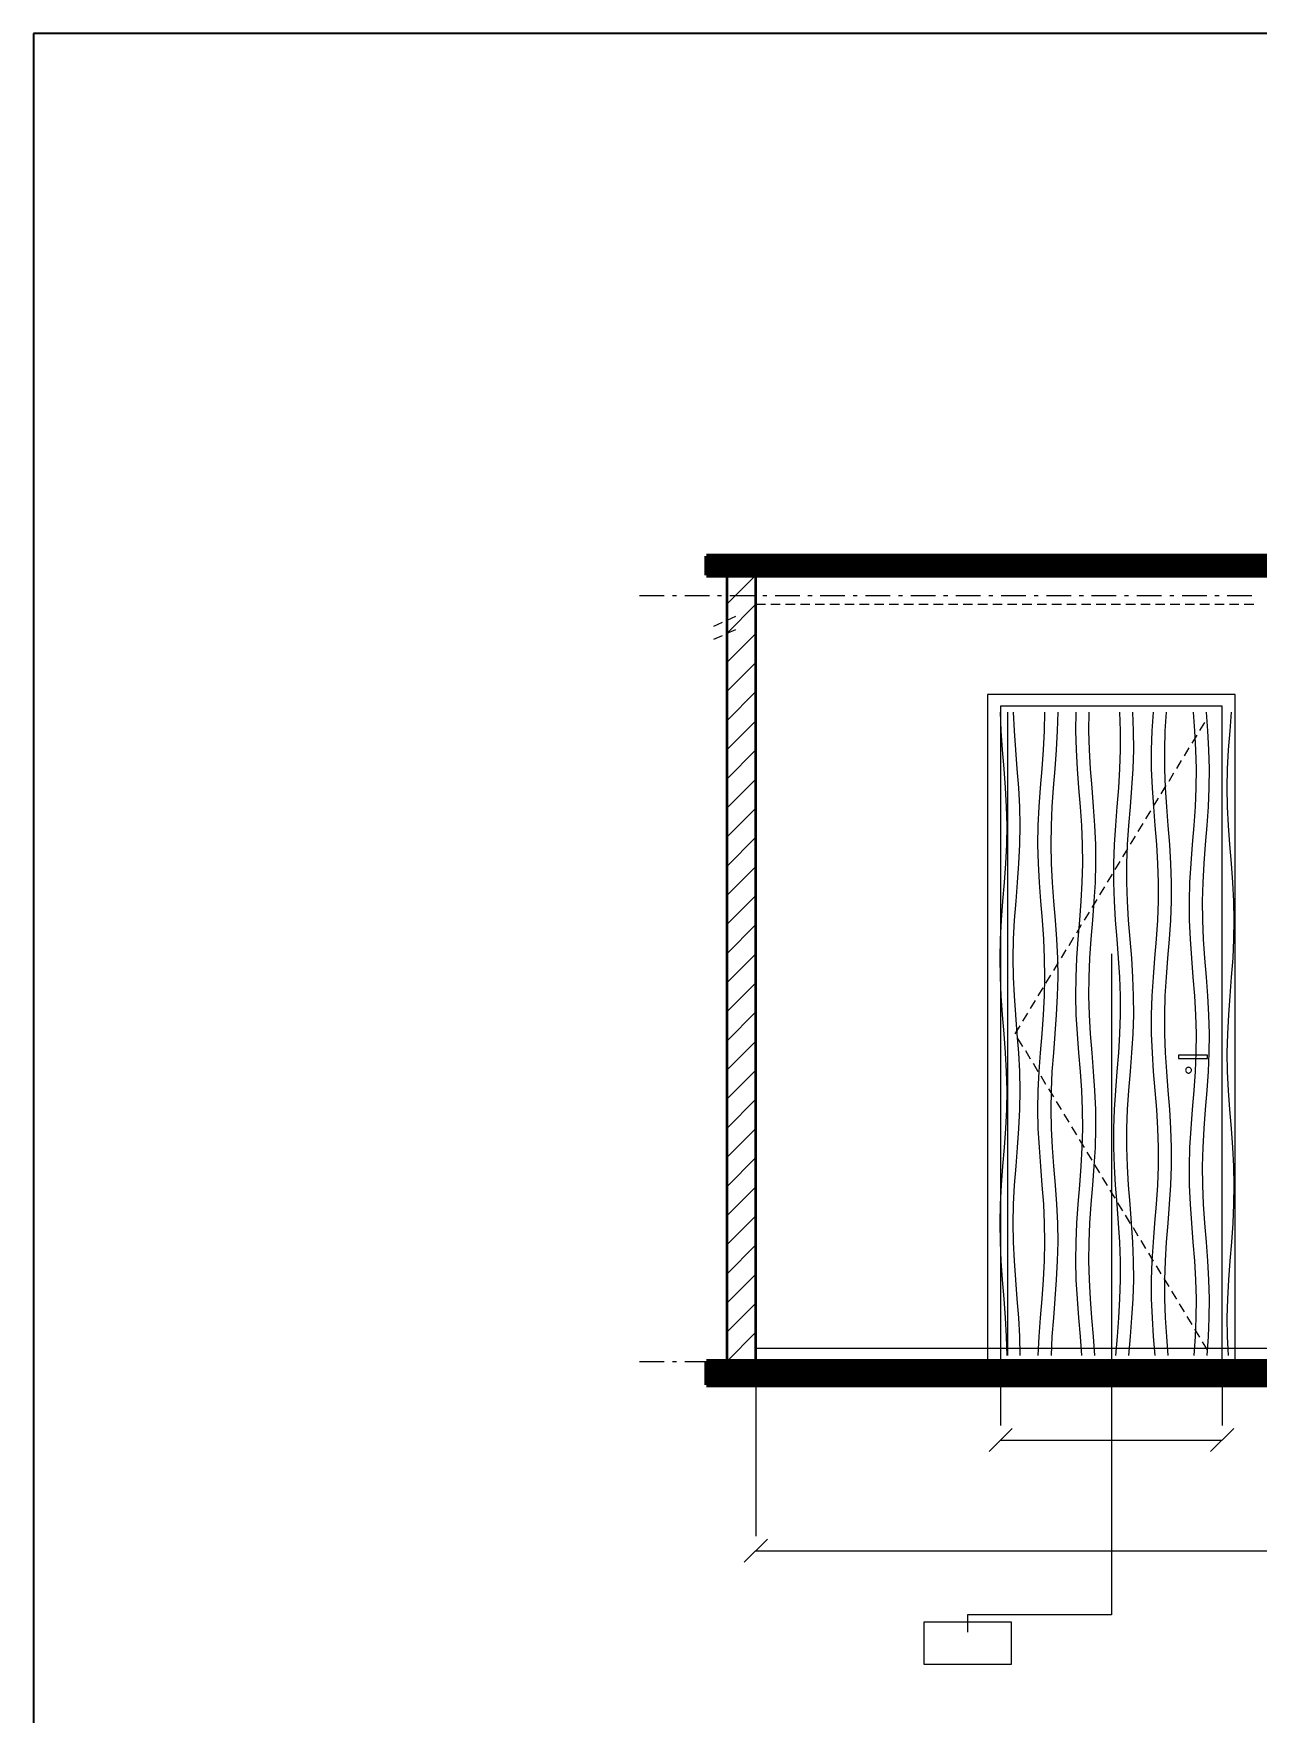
# Model space of a CAD drawing. Header units: millimetres. Extents: x -39780 to 216580, y 220 to 11660.
# Drawn here: x 120220 to 124418, y 5894 to 11660 of the extents above; entities that cross this region are included whole.
import ezdxf

# ---------------------------------------------------------------- set-up
doc = ezdxf.new("R2010")
doc.units = ezdxf.units.MM
for name, color, linetype, lineweight in [('AXIS', 8, 'CONTINUOUS', 9), ('BAND', 7, 'CONTINUOUS', 60), ('DETAIL', 7, 'CONTINUOUS', 18), ('DIM', 7, 'CONTINUOUS', 13), ('FRAME', 7, 'CONTINUOUS', 25), ('HATCH', 8, 'CONTINUOUS', 9), ('OPEN', 8, 'CONTINUOUS', 9), ('PENDING', 8, 'CONTINUOUS', 13), ('TAG', 7, 'CONTINUOUS', 13), ('WALL', 7, 'CONTINUOUS', 35), ('WOOD', 7, 'CONTINUOUS', 18)]:
    doc.layers.add(name, color=color, linetype=linetype, lineweight=lineweight)

msp = doc.modelspace()

# ---------------------------------------------------------------- linework, layer by layer
at = {"layer": 'AXIS'}
for p, q in [((122300, 9730), (122384.7, 9730)), ((122412.9, 9730), (122427, 9730)), ((122455.2, 9730), (122539.9, 9730)), ((122568.1, 9730), (122582.2, 9730)), ((122610.4, 9730), (122695.1, 9730)), ((122723.3, 9730), (122737.4, 9730)), ((122765.7, 9730), (122850.3, 9730)), ((122878.6, 9730), (122892.7, 9730)), ((122920.9, 9730), (123005.6, 9730)), ((123033.8, 9730), (123047.9, 9730)), ((123076.1, 9730), (123160.8, 9730)), ((123189, 9730), (123203.1, 9730)), ((123231.3, 9730), (123316, 9730)), ((123344.2, 9730), (123358.3, 9730)), ((123386.6, 9730), (123471.2, 9730)), ((123499.4, 9730), (123513.6, 9730)), ((123541.8, 9730), (123626.4, 9730)), ((123654.7, 9730), (123668.8, 9730)), ((123697, 9730), (123781.7, 9730)), ((123809.9, 9730), (123824, 9730)), ((123852.2, 9730), (123936.9, 9730)), ((123965.1, 9730), (123979.2, 9730)), ((124007.4, 9730), (124092.1, 9730)), ((124120.3, 9730), (124134.4, 9730)), ((124162.7, 9730), (124247.3, 9730)), ((124275.6, 9730), (124289.7, 9730)), ((124317.9, 9730), (124402.6, 9730)), ((122300, 7100), (122384.7, 7100)), ((122412.9, 7100), (122427, 7100)), ((122455.2, 7100), (122539.9, 7100)), ((122568.1, 7100), (122582.2, 7100)), ((122610.4, 7100), (122695.1, 7100)), ((122723.3, 7100), (122737.4, 7100)), ((122765.7, 7100), (122850.3, 7100)), ((122878.6, 7100), (122892.7, 7100)), ((122920.9, 7100), (123005.6, 7100)), ((123033.8, 7100), (123047.9, 7100)), ((123076.1, 7100), (123160.8, 7100)), ((123189, 7100), (123203.1, 7100)), ((123231.3, 7100), (123316, 7100)), ((123344.2, 7100), (123358.3, 7100)), ((123386.6, 7100), (123471.2, 7100)), ((123499.4, 7100), (123513.6, 7100)), ((123541.8, 7100), (123626.4, 7100)), ((123654.7, 7100), (123668.8, 7100)), ((123697, 7100), (123781.7, 7100)), ((123809.9, 7100), (123824, 7100)), ((123852.2, 7100), (123936.9, 7100)), ((123965.1, 7100), (123979.2, 7100)), ((124007.4, 7100), (124092.1, 7100)), ((124120.3, 7100), (124134.4, 7100)), ((124162.7, 7100), (124247.3, 7100)), ((124275.6, 7100), (124289.7, 7100)), ((124317.9, 7100), (124402.6, 7100))]:
    msp.add_line(p, q, dxfattribs=at)
at = {"layer": 'BAND'}
for p, q in [((128320, 9865), (122530, 9865)), ((122530, 9865), (122530, 9800)), ((122530, 9864), (128320, 9864)), ((122530, 9856), (128320, 9856)), ((122530, 9848), (128320, 9848)), ((122530, 9840), (128320, 9840)), ((122530, 9832), (128320, 9832)), ((122530, 9824), (128320, 9824)), ((122530, 9816), (128320, 9816)), ((122530, 9808), (128320, 9808)), ((122530, 9800), (128320, 9800)), ((122530, 9800), (128320, 9800)), ((122530, 7100), (128320, 7100)), ((128320, 7100), (122530, 7100)), ((122530, 7100), (122530, 7020)), ((122530, 7092), (128320, 7092)), ((122530, 7084), (128320, 7084)), ((122530, 7076), (128320, 7076)), ((122530, 7068), (128320, 7068)), ((122530, 7060), (128320, 7060)), ((122530, 7052), (128320, 7052)), ((122530, 7044), (128320, 7044)), ((122530, 7036), (128320, 7036)), ((122530, 7028), (128320, 7028)), ((122530, 7020), (128320, 7020)), ((122530, 7020), (128320, 7020))]:
    msp.add_line(p, q, dxfattribs=at)
at = {"layer": 'DETAIL'}
for p, q in [((123565, 7120), (123565, 9330)), ((124250, 8152), (124150, 8152)), ((124150, 8152), (124150, 8140)), ((124150, 8140), (124250, 8140)), ((124250, 8140), (124250, 8152)), ((124175.2, 8102), (124175, 8100)), ((124175, 8100), (124175.2, 8098)), ((124175.8, 8103.8), (124175.2, 8102)), ((124175.2, 8098), (124175.8, 8096.2)), ((124176.7, 8105.6), (124175.8, 8103.8)), ((124175.8, 8096.2), (124176.7, 8094.4)), ((124177.9, 8107.1), (124176.7, 8105.6)), ((124176.7, 8094.4), (124177.9, 8092.9)), ((124179.4, 8108.3), (124177.9, 8107.1)), ((124177.9, 8092.9), (124179.4, 8091.7)), ((124181.2, 8109.2), (124179.4, 8108.3)), ((124179.4, 8091.7), (124181.2, 8090.8)), ((124183, 8109.8), (124181.2, 8109.2)), ((124181.2, 8090.8), (124183, 8090.2)), ((124185, 8110), (124183, 8109.8)), ((124183, 8090.2), (124185, 8090)), ((124187, 8109.8), (124185, 8110)), ((124185, 8090), (124187, 8090.2)), ((124188.8, 8109.2), (124187, 8109.8)), ((124187, 8090.2), (124188.8, 8090.8)), ((124190.6, 8108.3), (124188.8, 8109.2)), ((124188.8, 8090.8), (124190.6, 8091.7)), ((124192.1, 8107.1), (124190.6, 8108.3)), ((124190.6, 8091.7), (124192.1, 8092.9)), ((124193.3, 8105.6), (124192.1, 8107.1)), ((124192.1, 8092.9), (124193.3, 8094.4)), ((124194.2, 8103.8), (124193.3, 8105.6)), ((124193.3, 8094.4), (124194.2, 8096.2)), ((124194.8, 8102), (124194.2, 8103.8)), ((124194.2, 8096.2), (124194.8, 8098)), ((124195, 8100), (124194.8, 8102)), ((124194.8, 8098), (124195, 8100)), ((122700, 7145), (128150, 7145))]:
    msp.add_line(p, q, dxfattribs=at)
at = {"layer": 'DIM'}
for p, q in [((122700, 7100), (122700, 6500)), ((123540, 7100), (123540, 6880)), ((124300, 7100), (124300, 6880)), ((123500, 6790), (123580, 6870)), ((124260, 6790), (124340, 6870)), ((123540, 6830), (124300, 6830)), ((122660, 6410), (122740, 6490)), ((122700, 6450), (128150, 6450))]:
    msp.add_line(p, q, dxfattribs=at)
at = {"layer": 'FRAME'}
for p, q in [((136580, 11660), (120220, 11660)), ((120220, 11660), (120220, 220))]:
    msp.add_line(p, q, dxfattribs=at)
at = {"layer": 'HATCH'}
for p, q in [((122600, 9700), (122700, 9800)), ((122600, 9600), (122700, 9700)), ((122600, 9500), (122700, 9600)), ((122600, 9400), (122700, 9500)), ((122600, 9300), (122700, 9400)), ((122600, 9200), (122700, 9300)), ((123542.2, 9265), (123539, 9330)), ((123587.2, 9265), (123584, 9330)), ((123690.6, 9265), (123692, 9330)), ((123735.6, 9265), (123737, 9330)), ((123798.1, 9265), (123798.7, 9330)), ((123843.1, 9265), (123843.7, 9330)), ((123951.6, 9265), (123949.2, 9330)), ((123996.6, 9265), (123994.2, 9330)), ((124060.3, 9265), (124064.3, 9330)), ((124105.3, 9265), (124109.3, 9330)), ((124206.5, 9265), (124201.5, 9330)), ((124251.5, 9265), (124246.5, 9330)), ((124327.6, 9265), (124332.9, 9330)), ((123546.9, 9200), (123542.2, 9265)), ((123591.9, 9200), (123587.2, 9265)), ((123687.1, 9200), (123690.6, 9265)), ((123732.1, 9200), (123735.6, 9265)), ((123799.9, 9200), (123798.1, 9265)), ((123844.9, 9200), (123843.1, 9265)), ((123951.8, 9200), (123951.6, 9265)), ((123996.8, 9200), (123996.6, 9265)), ((124058.2, 9200), (124060.3, 9265)), ((124103.2, 9200), (124105.3, 9265)), ((124210.2, 9200), (124206.5, 9265)), ((124255.2, 9200), (124251.5, 9265)), ((124322.7, 9200), (124327.6, 9265)), ((122600, 9100), (122700, 9200)), ((123552.2, 9135), (123546.9, 9200)), ((123597.2, 9135), (123591.9, 9200)), ((123682.2, 9135), (123687.1, 9200)), ((123727.2, 9135), (123732.1, 9200)), ((123803.7, 9135), (123799.9, 9200)), ((123848.7, 9135), (123844.9, 9200)), ((123949.6, 9135), (123951.8, 9200)), ((123994.6, 9135), (123996.8, 9200)), ((124058.4, 9135), (124058.2, 9200)), ((124103.4, 9135), (124103.2, 9200)), ((124211.9, 9135), (124210.2, 9200)), ((124256.9, 9135), (124255.2, 9200)), ((124319.3, 9135), (124322.7, 9200)), ((123557.1, 9070), (123552.2, 9135)), ((123602.1, 9070), (123597.2, 9135)), ((123676.9, 9070), (123682.2, 9135)), ((123721.9, 9070), (123727.2, 9135)), ((123808.7, 9070), (123803.7, 9135)), ((123853.7, 9070), (123848.7, 9135)), ((123945.5, 9070), (123949.6, 9135)), ((123990.5, 9070), (123994.6, 9135)), ((124061, 9070), (124058.4, 9135)), ((124106, 9070), (124103.4, 9135)), ((124211.3, 9070), (124211.9, 9135)), ((124256.3, 9070), (124256.9, 9135)), ((124318, 9070), (124319.3, 9135)), ((122600, 9000), (122700, 9100)), ((123560.6, 9005), (123557.1, 9070)), ((123605.6, 9005), (123602.1, 9070)), ((123672.2, 9005), (123676.9, 9070)), ((123717.2, 9005), (123721.9, 9070)), ((123814, 9005), (123808.7, 9070)), ((123859, 9005), (123853.7, 9070)), ((123940.4, 9005), (123945.5, 9070)), ((123985.4, 9005), (123990.5, 9070)), ((124065.3, 9005), (124061, 9070)), ((124110.3, 9005), (124106, 9070)), ((124208.4, 9005), (124211.3, 9070)), ((124253.4, 9005), (124256.3, 9070)), ((124319.1, 9005), (124318, 9070)), ((122600, 8900), (122700, 9000)), ((123562, 8940), (123560.6, 9005)), ((123607, 8940), (123605.6, 9005)), ((123669, 8940), (123672.2, 9005)), ((123714, 8940), (123717.2, 9005)), ((123818.5, 8940), (123814, 9005)), ((123863.5, 8940), (123859, 9005)), ((123935.2, 8940), (123940.4, 9005)), ((123980.2, 8940), (123985.4, 9005)), ((124070.5, 8940), (124065.3, 9005)), ((124115.5, 8940), (124110.3, 9005)), ((124203.9, 8940), (124208.4, 9005)), ((124248.9, 8940), (124253.4, 9005)), ((124322.3, 8940), (124319.1, 9005)), ((123561, 8875), (123562, 8940)), ((123606, 8875), (123607, 8940)), ((123668, 8875), (123669, 8940)), ((123713, 8875), (123714, 8940)), ((123821.3, 8875), (123818.5, 8940)), ((123866.3, 8875), (123863.5, 8940)), ((123930.9, 8875), (123935.2, 8940)), ((123975.9, 8875), (123980.2, 8940)), ((124075.7, 8875), (124070.5, 8940)), ((124120.7, 8875), (124115.5, 8940)), ((124198.6, 8875), (124203.9, 8940)), ((124243.6, 8875), (124248.9, 8940)), ((124327, 8875), (124322.3, 8940)), ((122600, 8800), (122700, 8900)), ((123557.9, 8810), (123561, 8875)), ((123602.9, 8810), (123606, 8875)), ((123669.4, 8810), (123668, 8875)), ((123714.4, 8810), (123713, 8875)), ((123821.9, 8810), (123821.3, 8875)), ((123866.9, 8810), (123866.3, 8875)), ((123928.4, 8810), (123930.9, 8875)), ((123973.4, 8810), (123975.9, 8875)), ((124079.7, 8810), (124075.7, 8875)), ((124124.7, 8810), (124120.7, 8875)), ((124193.5, 8810), (124198.6, 8875)), ((124238.5, 8810), (124243.6, 8875)), ((124332.3, 8810), (124327, 8875)), ((122600, 8700), (122700, 8800)), ((123553.1, 8745), (123557.9, 8810)), ((123598.1, 8745), (123602.9, 8810)), ((123672.9, 8745), (123669.4, 8810)), ((123717.9, 8745), (123714.4, 8810)), ((123820.2, 8745), (123821.9, 8810)), ((123865.2, 8745), (123866.9, 8810)), ((123928.2, 8745), (123928.4, 8810)), ((123973.2, 8745), (123973.4, 8810)), ((124081.8, 8745), (124079.7, 8810)), ((124126.8, 8745), (124124.7, 8810)), ((124189.8, 8745), (124193.5, 8810)), ((124234.8, 8745), (124238.5, 8810)), ((124337.2, 8745), (124332.3, 8810)), ((123547.8, 8680), (123553.1, 8745)), ((123592.8, 8680), (123598.1, 8745)), ((123677.8, 8680), (123672.9, 8745)), ((123722.8, 8680), (123717.9, 8745)), ((123816.4, 8680), (123820.2, 8745)), ((123861.4, 8680), (123865.2, 8745)), ((123930.4, 8680), (123928.2, 8745)), ((123975.4, 8680), (123973.2, 8745)), ((124081.6, 8680), (124081.8, 8745)), ((124126.6, 8680), (124126.8, 8745)), ((124188.1, 8680), (124189.8, 8745)), ((124233.1, 8680), (124234.8, 8745)), ((124340.7, 8680), (124337.2, 8745)), ((122600, 8600), (122700, 8700)), ((123542.9, 8615), (123547.8, 8680)), ((123587.9, 8615), (123592.8, 8680)), ((123683.1, 8615), (123677.8, 8680)), ((123728.1, 8615), (123722.8, 8680)), ((123811.3, 8615), (123816.4, 8680)), ((123856.3, 8615), (123861.4, 8680)), ((123934.4, 8615), (123930.4, 8680)), ((123979.4, 8615), (123975.4, 8680)), ((124079.1, 8615), (124081.6, 8680)), ((124124.1, 8615), (124126.6, 8680)), ((124188.7, 8615), (124188.1, 8680)), ((124233.7, 8615), (124233.1, 8680)), ((124342, 8615), (124340.7, 8680)), ((122600, 8500), (122700, 8600)), ((123539.4, 8550), (123542.9, 8615)), ((123584.4, 8550), (123587.9, 8615)), ((123687.8, 8550), (123683.1, 8615)), ((123732.8, 8550), (123728.1, 8615)), ((123806, 8550), (123811.3, 8615)), ((123851, 8550), (123856.3, 8615)), ((123939.6, 8550), (123934.4, 8615)), ((123984.6, 8550), (123979.4, 8615)), ((124074.8, 8550), (124079.1, 8615)), ((124119.8, 8550), (124124.1, 8615)), ((124191.6, 8550), (124188.7, 8615)), ((124236.6, 8550), (124233.7, 8615)), ((124341, 8550), (124342, 8615)), ((123538, 8485), (123539.4, 8550)), ((123583, 8485), (123584.4, 8550)), ((123691, 8485), (123687.8, 8550)), ((123736, 8485), (123732.8, 8550)), ((123801.5, 8485), (123806, 8550)), ((123846.5, 8485), (123851, 8550)), ((123944.8, 8485), (123939.6, 8550)), ((123989.8, 8485), (123984.6, 8550)), ((124069.5, 8485), (124074.8, 8550)), ((124114.5, 8485), (124119.8, 8550)), ((124196.1, 8485), (124191.6, 8550)), ((124241.1, 8485), (124236.6, 8550)), ((124337.8, 8485), (124341, 8550)), ((122600, 8400), (122700, 8500)), ((123539, 8420), (123538, 8485)), ((123584, 8420), (123583, 8485)), ((123692, 8420), (123691, 8485)), ((123737, 8420), (123736, 8485)), ((123798.7, 8420), (123801.5, 8485)), ((123843.7, 8420), (123846.5, 8485)), ((123949.1, 8420), (123944.8, 8485)), ((123994.1, 8420), (123989.8, 8485)), ((124064.4, 8420), (124069.5, 8485)), ((124109.4, 8420), (124114.5, 8485)), ((124201.4, 8420), (124196.1, 8485)), ((124246.4, 8420), (124241.1, 8485)), ((124333, 8420), (124337.8, 8485)), ((123542.1, 8355), (123539, 8420)), ((123587.1, 8355), (123584, 8420)), ((123690.6, 8355), (123692, 8420)), ((123735.6, 8355), (123737, 8420)), ((123798.1, 8355), (123798.7, 8420)), ((123843.1, 8355), (123843.7, 8420)), ((123951.6, 8355), (123949.1, 8420)), ((123996.6, 8355), (123994.1, 8420)), ((124060.3, 8355), (124064.4, 8420)), ((124105.3, 8355), (124109.4, 8420)), ((124206.4, 8355), (124201.4, 8420)), ((124251.4, 8355), (124246.4, 8420)), ((124327.7, 8355), (124333, 8420)), ((122600, 8300), (122700, 8400)), ((123546.8, 8290), (123542.1, 8355)), ((123591.8, 8290), (123587.1, 8355)), ((123687.2, 8290), (123690.6, 8355)), ((123732.2, 8290), (123735.6, 8355)), ((123799.8, 8290), (123798.1, 8355)), ((123844.8, 8290), (123843.1, 8355)), ((123951.8, 8290), (123951.6, 8355)), ((123996.8, 8290), (123996.6, 8355)), ((124058.2, 8290), (124060.3, 8355)), ((124103.2, 8290), (124105.3, 8355)), ((124210.2, 8290), (124206.4, 8355)), ((124255.2, 8290), (124251.4, 8355)), ((124322.8, 8290), (124327.7, 8355)), ((122600, 8200), (122700, 8300)), ((123552.1, 8225), (123546.8, 8290)), ((123597.1, 8225), (123591.8, 8290)), ((123682.3, 8225), (123687.2, 8290)), ((123727.3, 8225), (123732.2, 8290)), ((123803.6, 8225), (123799.8, 8290)), ((123848.6, 8225), (123844.8, 8290)), ((123949.7, 8225), (123951.8, 8290)), ((123994.7, 8225), (123996.8, 8290)), ((124058.4, 8225), (124058.2, 8290)), ((124103.4, 8225), (124103.2, 8290)), ((124211.9, 8225), (124210.2, 8290)), ((124256.9, 8225), (124255.2, 8290)), ((124319.4, 8225), (124322.8, 8290)), ((122600, 8100), (122700, 8200)), ((123557, 8160), (123552.1, 8225)), ((123602, 8160), (123597.1, 8225)), ((123677, 8160), (123682.3, 8225)), ((123722, 8160), (123727.3, 8225)), ((123808.6, 8160), (123803.6, 8225)), ((123853.6, 8160), (123848.6, 8225)), ((123945.6, 8160), (123949.7, 8225)), ((123990.6, 8160), (123994.7, 8225)), ((124060.9, 8160), (124058.4, 8225)), ((124105.9, 8160), (124103.4, 8225)), ((124211.3, 8160), (124211.9, 8225)), ((124256.3, 8160), (124256.9, 8225)), ((124318, 8160), (124319.4, 8225)), ((123560.6, 8095), (123557, 8160)), ((123605.6, 8095), (123602, 8160)), ((123672.2, 8095), (123677, 8160)), ((123717.2, 8095), (123722, 8160)), ((123813.9, 8095), (123808.6, 8160)), ((123858.9, 8095), (123853.6, 8160)), ((123940.5, 8095), (123945.6, 8160)), ((123985.5, 8095), (123990.6, 8160)), ((124065.2, 8095), (124060.9, 8160)), ((124110.2, 8095), (124105.9, 8160)), ((124208.5, 8095), (124211.3, 8160)), ((124253.5, 8095), (124256.3, 8160)), ((124319, 8095), (124318, 8160)), ((122600, 8000), (122700, 8100)), ((123562, 8030), (123560.6, 8095)), ((123607, 8030), (123605.6, 8095)), ((123669, 8030), (123672.2, 8095)), ((123714, 8030), (123717.2, 8095)), ((123818.4, 8030), (123813.9, 8095)), ((123863.4, 8030), (123858.9, 8095)), ((123935.2, 8030), (123940.5, 8095)), ((123980.2, 8030), (123985.5, 8095)), ((124070.4, 8030), (124065.2, 8095)), ((124115.4, 8030), (124110.2, 8095)), ((124203.9, 8030), (124208.5, 8095)), ((124248.9, 8030), (124253.5, 8095)), ((124322.2, 8030), (124319, 8095)), ((123561, 7965), (123562, 8030)), ((123606, 7965), (123607, 8030)), ((123668, 7965), (123669, 8030)), ((123713, 7965), (123714, 8030)), ((123821.3, 7965), (123818.4, 8030)), ((123866.3, 7965), (123863.4, 8030)), ((123930.9, 7965), (123935.2, 8030)), ((123975.9, 7965), (123980.2, 8030)), ((124075.6, 7965), (124070.4, 8030)), ((124120.6, 7965), (124115.4, 8030)), ((124198.6, 7965), (124203.9, 8030)), ((124243.6, 7965), (124248.9, 8030)), ((124326.9, 7965), (124322.2, 8030)), ((122600, 7900), (122700, 8000)), ((123557.9, 7900), (123561, 7965)), ((123602.9, 7900), (123606, 7965)), ((123669.3, 7900), (123668, 7965)), ((123714.3, 7900), (123713, 7965)), ((123821.9, 7900), (123821.3, 7965)), ((123866.9, 7900), (123866.3, 7965)), ((123928.4, 7900), (123930.9, 7965)), ((123973.4, 7900), (123975.9, 7965)), ((124079.6, 7900), (124075.6, 7965)), ((124124.6, 7900), (124120.6, 7965)), ((124193.6, 7900), (124198.6, 7965)), ((124238.6, 7900), (124243.6, 7965)), ((124332.3, 7900), (124326.9, 7965)), ((122600, 7800), (122700, 7900)), ((123553.2, 7835), (123557.9, 7900)), ((123598.2, 7835), (123602.9, 7900)), ((123672.8, 7835), (123669.3, 7900)), ((123717.8, 7835), (123714.3, 7900)), ((123820.2, 7835), (123821.9, 7900)), ((123865.2, 7835), (123866.9, 7900)), ((123928.2, 7835), (123928.4, 7900)), ((123973.2, 7835), (123973.4, 7900)), ((124081.8, 7835), (124079.6, 7900)), ((124126.8, 7835), (124124.6, 7900)), ((124189.8, 7835), (124193.6, 7900)), ((124234.8, 7835), (124238.6, 7900)), ((124337.1, 7835), (124332.3, 7900)), ((122600, 7700), (122700, 7800)), ((123547.9, 7770), (123553.2, 7835)), ((123592.9, 7770), (123598.2, 7835)), ((123677.7, 7770), (123672.8, 7835)), ((123722.7, 7770), (123717.8, 7835)), ((123816.5, 7770), (123820.2, 7835)), ((123861.5, 7770), (123865.2, 7835)), ((123930.3, 7770), (123928.2, 7835)), ((123975.3, 7770), (123973.2, 7835)), ((124081.6, 7770), (124081.8, 7835)), ((124126.6, 7770), (124126.8, 7835)), ((124188.1, 7770), (124189.8, 7835)), ((124233.1, 7770), (124234.8, 7835)), ((124340.6, 7770), (124337.1, 7835)), ((123543, 7705), (123547.9, 7770)), ((123588, 7705), (123592.9, 7770)), ((123683, 7705), (123677.7, 7770)), ((123728, 7705), (123722.7, 7770)), ((123811.4, 7705), (123816.5, 7770)), ((123856.4, 7705), (123861.5, 7770)), ((123934.3, 7705), (123930.3, 7770)), ((123979.3, 7705), (123975.3, 7770)), ((124079.1, 7705), (124081.6, 7770)), ((124124.1, 7705), (124126.6, 7770)), ((124188.7, 7705), (124188.1, 7770)), ((124233.7, 7705), (124233.1, 7770)), ((124342, 7705), (124340.6, 7770)), ((122600, 7600), (122700, 7700)), ((123539.5, 7640), (123543, 7705)), ((123584.5, 7640), (123588, 7705)), ((123687.7, 7640), (123683, 7705)), ((123732.7, 7640), (123728, 7705)), ((123806.1, 7640), (123811.4, 7705)), ((123851.1, 7640), (123856.4, 7705)), ((123939.5, 7640), (123934.3, 7705)), ((123984.5, 7640), (123979.3, 7705)), ((124074.8, 7640), (124079.1, 7705)), ((124119.8, 7640), (124124.1, 7705)), ((124191.5, 7640), (124188.7, 7705)), ((124236.5, 7640), (124233.7, 7705)), ((124341, 7640), (124342, 7705)), ((123538, 7575), (123539.5, 7640)), ((123583, 7575), (123584.5, 7640)), ((123690.9, 7575), (123687.7, 7640)), ((123735.9, 7575), (123732.7, 7640)), ((123801.6, 7575), (123806.1, 7640)), ((123846.6, 7575), (123851.1, 7640)), ((123944.7, 7575), (123939.5, 7640)), ((123989.7, 7575), (123984.5, 7640)), ((124069.6, 7575), (124074.8, 7640)), ((124114.6, 7575), (124119.8, 7640)), ((124196, 7575), (124191.5, 7640)), ((124241, 7575), (124236.5, 7640)), ((124337.8, 7575), (124341, 7640)), ((122600, 7500), (122700, 7600)), ((123538.9, 7510), (123538, 7575)), ((123583.9, 7510), (123583, 7575)), ((123692, 7510), (123690.9, 7575)), ((123737, 7510), (123735.9, 7575)), ((123798.7, 7510), (123801.6, 7575)), ((123843.7, 7510), (123846.6, 7575)), ((123949, 7510), (123944.7, 7575)), ((123994, 7510), (123989.7, 7575)), ((124064.4, 7510), (124069.6, 7575)), ((124109.4, 7510), (124114.6, 7575)), ((124201.3, 7510), (124196, 7575)), ((124246.3, 7510), (124241, 7575)), ((124333.1, 7510), (124337.8, 7575)), ((122600, 7400), (122700, 7500)), ((123542, 7445), (123538.9, 7510)), ((123587, 7445), (123583.9, 7510)), ((123690.7, 7445), (123692, 7510)), ((123735.7, 7445), (123737, 7510)), ((123798.1, 7445), (123798.7, 7510)), ((123843.1, 7445), (123843.7, 7510)), ((123951.6, 7445), (123949, 7510)), ((123996.6, 7445), (123994, 7510)), ((124060.4, 7445), (124064.4, 7510)), ((124105.4, 7445), (124109.4, 7510)), ((124206.4, 7445), (124201.3, 7510)), ((124251.4, 7445), (124246.3, 7510)), ((124327.8, 7445), (124333.1, 7510)), ((123546.7, 7380), (123542, 7445)), ((123591.7, 7380), (123587, 7445)), ((123687.2, 7380), (123690.7, 7445)), ((123732.2, 7380), (123735.7, 7445)), ((123799.8, 7380), (123798.1, 7445)), ((123844.8, 7380), (123843.1, 7445)), ((123951.8, 7380), (123951.6, 7445)), ((123996.8, 7380), (123996.6, 7445)), ((124058.2, 7380), (124060.4, 7445)), ((124103.2, 7380), (124105.4, 7445)), ((124210.1, 7380), (124206.4, 7445)), ((124255.1, 7380), (124251.4, 7445)), ((124322.9, 7380), (124327.8, 7445)), ((122600, 7300), (122700, 7400)), ((123552.1, 7315), (123546.7, 7380)), ((123597.1, 7315), (123591.7, 7380)), ((123682.4, 7315), (123687.2, 7380)), ((123727.4, 7315), (123732.2, 7380)), ((123803.5, 7315), (123799.8, 7380)), ((123848.5, 7315), (123844.8, 7380)), ((123949.7, 7315), (123951.8, 7380)), ((123994.7, 7315), (123996.8, 7380)), ((124058.4, 7315), (124058.2, 7380)), ((124103.4, 7315), (124103.2, 7380)), ((124211.9, 7315), (124210.1, 7380)), ((124256.9, 7315), (124255.1, 7380)), ((124319.4, 7315), (124322.9, 7380)), ((122600, 7200), (122700, 7300)), ((123557, 7250), (123552.1, 7315)), ((123602, 7250), (123597.1, 7315)), ((123677, 7250), (123682.4, 7315)), ((123722, 7250), (123727.4, 7315)), ((123808.5, 7250), (123803.5, 7315)), ((123853.5, 7250), (123848.5, 7315)), ((123945.7, 7250), (123949.7, 7315)), ((123990.7, 7250), (123994.7, 7315)), ((124060.9, 7250), (124058.4, 7315)), ((124105.9, 7250), (124103.4, 7315)), ((124211.3, 7250), (124211.9, 7315)), ((124256.3, 7250), (124256.9, 7315)), ((124318, 7250), (124319.4, 7315)), ((123560.5, 7185), (123557, 7250)), ((123605.5, 7185), (123602, 7250)), ((123672.3, 7185), (123677, 7250)), ((123717.3, 7185), (123722, 7250)), ((123813.8, 7185), (123808.5, 7250)), ((123858.8, 7185), (123853.5, 7250)), ((123940.6, 7185), (123945.7, 7250)), ((123985.6, 7185), (123990.7, 7250)), ((124065.1, 7185), (124060.9, 7250)), ((124110.1, 7185), (124105.9, 7250)), ((124208.5, 7185), (124211.3, 7250)), ((124253.5, 7185), (124256.3, 7250)), ((124319, 7185), (124318, 7250)), ((122600, 7100), (122700, 7200)), ((123562, 7120), (123560.5, 7185)), ((123607, 7120), (123605.5, 7185)), ((123669.1, 7120), (123672.3, 7185)), ((123714.1, 7120), (123717.3, 7185)), ((123818.4, 7120), (123813.8, 7185)), ((123863.4, 7120), (123858.8, 7185)), ((123935.3, 7120), (123940.6, 7185)), ((123980.3, 7120), (123985.6, 7185)), ((124070.4, 7120), (124065.1, 7185)), ((124115.4, 7120), (124110.1, 7185)), ((124204, 7120), (124208.5, 7185)), ((124249, 7120), (124253.5, 7185)), ((124322.1, 7120), (124319, 7185))]:
    msp.add_line(p, q, dxfattribs=at)
at = {"layer": 'OPEN'}
for p, q in [((124223.6, 9266.6), (124240.5, 9294.4)), ((124197.2, 9223.2), (124214.1, 9251)), ((124170.8, 9179.8), (124187.7, 9207.6)), ((124118, 9093), (124134.9, 9120.7)), ((124144.4, 9136.4), (124161.3, 9164.1)), ((124091.6, 9049.6), (124108.5, 9077.3)), ((124065.2, 9006.2), (124082.1, 9033.9)), ((124012.4, 8919.4), (124029.3, 8947.1)), ((124038.8, 8962.8), (124055.7, 8990.5)), ((123986, 8876), (124002.9, 8903.7)), ((123959.6, 8832.6), (123976.5, 8860.3)), ((123906.8, 8745.8), (123923.7, 8773.5)), ((123933.2, 8789.2), (123950.1, 8816.9)), ((123880.4, 8702.4), (123897.3, 8730.1)), ((123854, 8659), (123870.9, 8686.7)), ((123801.2, 8572.2), (123818.1, 8599.9)), ((123827.6, 8615.6), (123844.5, 8643.3)), ((123774.8, 8528.8), (123791.7, 8556.5)), ((123748.4, 8485.4), (123765.3, 8513.1)), ((123695.6, 8398.6), (123712.5, 8426.3)), ((123722, 8442), (123738.9, 8469.7)), ((123669.2, 8355.2), (123686.1, 8382.9)), ((123642.8, 8311.8), (123659.7, 8339.5)), ((123590, 8225), (123606.9, 8252.7)), ((123616.4, 8268.4), (123633.3, 8296.1)), ((123616.4, 8181.6), (123599.5, 8209.4)), ((123642.8, 8138.2), (123625.9, 8166)), ((123669.2, 8094.8), (123652.3, 8122.6)), ((123695.6, 8051.4), (123678.7, 8079.1)), ((123722, 8008), (123705.1, 8035.7)), ((123748.4, 7964.6), (123731.5, 7992.3)), ((123774.8, 7921.2), (123757.9, 7948.9)), ((123801.2, 7877.8), (123784.3, 7905.5)), ((123827.6, 7834.4), (123810.7, 7862.1)), ((123854, 7791), (123837.1, 7818.7)), ((123880.4, 7747.6), (123863.5, 7775.3)), ((123906.8, 7704.2), (123889.9, 7731.9)), ((123933.2, 7660.8), (123916.3, 7688.5)), ((123959.6, 7617.4), (123942.7, 7645.1)), ((123986, 7574), (123969.1, 7601.7)), ((124012.4, 7530.6), (123995.5, 7558.3)), ((124038.8, 7487.2), (124021.9, 7514.9)), ((124065.2, 7443.8), (124048.3, 7471.5)), ((124091.6, 7400.4), (124074.7, 7428.1)), ((124118, 7357), (124101.1, 7384.7)), ((124144.4, 7313.6), (124127.5, 7341.3)), ((124170.8, 7270.2), (124153.9, 7297.9)), ((124197.2, 7226.8), (124180.3, 7254.5)), ((124223.6, 7183.4), (124206.7, 7211.1)), ((124250, 7140), (124233.1, 7167.7))]:
    msp.add_line(p, q, dxfattribs=at)
at = {"layer": 'PENDING'}
for p, q in [((122700, 9700), (122732.5, 9700)), ((122750.8, 9700), (122783.3, 9700)), ((122801.6, 9700), (122834.1, 9700)), ((122852.4, 9700), (122884.9, 9700)), ((122903.2, 9700), (122935.7, 9700)), ((122954, 9700), (122986.5, 9700)), ((123004.8, 9700), (123037.3, 9700)), ((123055.6, 9700), (123088.1, 9700)), ((123106.4, 9700), (123138.9, 9700)), ((123157.2, 9700), (123189.7, 9700)), ((123208, 9700), (123240.5, 9700)), ((123258.8, 9700), (123291.3, 9700)), ((123309.6, 9700), (123342.1, 9700)), ((123360.4, 9700), (123392.9, 9700)), ((123411.2, 9700), (123443.7, 9700)), ((123462, 9700), (123494.5, 9700)), ((123512.8, 9700), (123545.3, 9700)), ((123563.6, 9700), (123596.1, 9700)), ((123614.4, 9700), (123646.9, 9700)), ((123665.2, 9700), (123697.7, 9700)), ((123716, 9700), (123748.5, 9700)), ((123766.8, 9700), (123799.3, 9700)), ((123817.6, 9700), (123850.1, 9700)), ((123868.4, 9700), (123900.9, 9700)), ((123919.2, 9700), (123951.7, 9700)), ((123970, 9700), (124002.5, 9700)), ((124020.8, 9700), (124053.3, 9700)), ((124071.6, 9700), (124104.1, 9700)), ((124122.4, 9700), (124154.9, 9700)), ((124173.2, 9700), (124205.7, 9700)), ((124224, 9700), (124256.5, 9700)), ((124274.8, 9700), (124307.3, 9700)), ((124325.6, 9700), (124358.1, 9700)), ((124376.4, 9700), (124408.9, 9700)), ((122555, 9625), (122584.7, 9638.2)), ((122601.4, 9645.6), (122631.1, 9658.8)), ((122555, 9580), (122584.7, 9593.2)), ((122601.4, 9600.6), (122631.1, 9613.8))]:
    msp.add_line(p, q, dxfattribs=at)
at = {"layer": 'TAG'}
for p, q in [((123920, 8500), (123920, 6230)), ((123920, 6230), (123426.7, 6230)), ((123426.7, 6230), (123426.7, 6170)), ((123576.7, 6205), (123276.7, 6205)), ((123276.7, 6205), (123276.7, 6060)), ((123576.7, 6060), (123576.7, 6205)), ((123276.7, 6060), (123576.7, 6060))]:
    msp.add_line(p, q, dxfattribs=at)
at = {"layer": 'WALL'}
for p, q in [((122700, 9800), (122600, 9800)), ((122600, 9800), (122600, 7100)), ((122700, 7100), (122700, 9800)), ((122600, 7100), (122700, 7100))]:
    msp.add_line(p, q, dxfattribs=at)
at = {"layer": 'WOOD'}
for p, q in [((124345, 9390), (123495, 9390)), ((123495, 9390), (123495, 7100)), ((124300, 9350), (123540, 9350)), ((123540, 9350), (123540, 7100)), ((124300, 7100), (124300, 9350)), ((124345, 7100), (124345, 9390)), ((123495, 7100), (124345, 7100)), ((123540, 7100), (124300, 7100))]:
    msp.add_line(p, q, dxfattribs=at)

doc.saveas('drawing.dxf')
